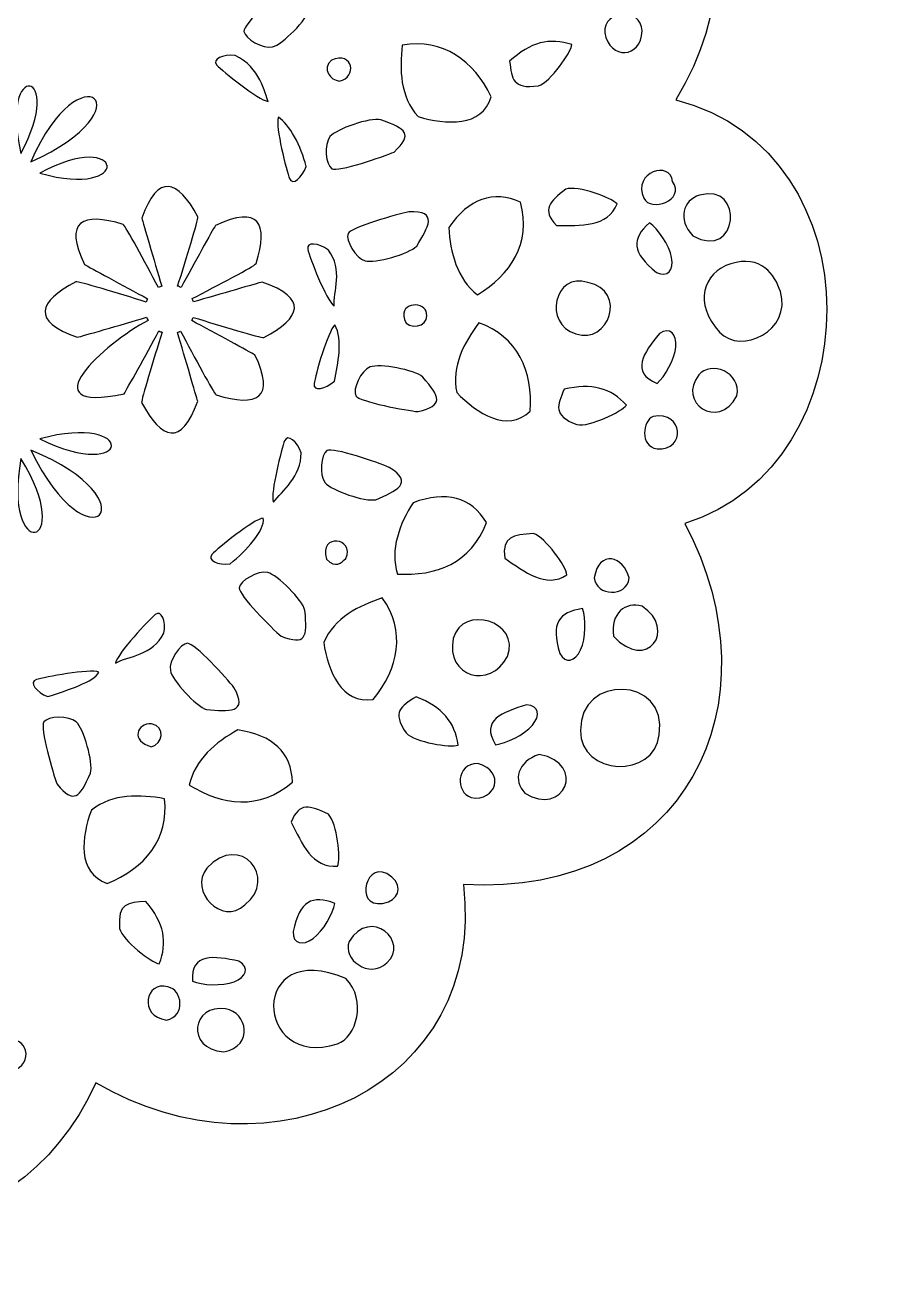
# Model space of a CAD drawing. Header units: centimetres. Extents: x -13.6 to 11.3, y -4.2 to 7.4.
# Drawn here: x 6.27 to 11.33, y -4.18 to 3.27 of the extents above; entities that cross this region are included whole.
import ezdxf

# ---------------------------------------------------------------- set-up
doc = ezdxf.new("R2010")
doc.units = ezdxf.units.CM
doc.header["$MEASUREMENT"] = 0
doc.layers.add('Layer 1', color=7, linetype='Continuous')

msp = doc.modelspace()

# ---------------------------------------------------------------- linework, layer by layer
at = {"layer": 'Layer 1', "color": 215}
for points, knots in [([(10.12467, 2.82456), (10.76678, 3.87301), (10.04108, 4.96398), (8.85861, 4.95017), (8.85861, 4.95017), (9.02927, 6.20091), (7.54499, 6.804), (6.64874, 6.15804), (6.64874, 6.15804), (6.12828, 7.40379), (4.5768, 7.17598), (4.19761, 6.15651), (4.19761, 6.15651), (3.16809, 6.7681), (2.03377, 6.15378), (2.02247, 4.98469), (2.02247, 4.98469), (0.76204, 5.03975), (0.22255, 3.89006), (0.71055, 2.84716), (0.71055, 2.84716), (0.71055, 2.84716), (-0.0392, 2.58086), (-0.11814, 1.69856), (-0.11814, 1.69856), (-0.1506, 1.33745), (-0.03178, 0.61361), (0.74373, 0.31055), (0.74373, 0.31055), (0.11006, -0.72718), (0.88347, -1.79862), (2.03134, -1.78502), (2.03134, -1.78502), (2.00593, -3.04876), (3.20412, -3.49782), (4.24141, -2.9929), (4.24141, -2.9929), (4.86429, -4.18139), (6.21612, -4.04793), (6.69274, -2.99147), (6.69274, -2.99147), (7.73428, -3.60452), (9.011, -3.00556), (8.86778, -1.81934), (8.86778, -1.81934), (10.18162, -1.89242), (10.73872, -0.74821), (10.1795, 0.31788), (10.1795, 0.31788), (11.28899, 0.6625), (11.32693, 2.51673), (10.12467, 2.82456)], [0, 0, 0, 0, 0.0714286, 0.0714286, 0.0714286, 0.0714286, 0.1428571, 0.1428571, 0.1428571, 0.1428571, 0.2142857, 0.2142857, 0.2142857, 0.2142857, 0.2857143, 0.2857143, 0.2857143, 0.2857143, 0.3571429, 0.3571429, 0.3571429, 0.3571429, 0.4285714, 0.4285714, 0.4285714, 0.4285714, 0.5, 0.5, 0.5, 0.5, 0.5714286, 0.5714286, 0.5714286, 0.5714286, 0.6428571, 0.6428571, 0.6428571, 0.6428571, 0.7142857, 0.7142857, 0.7142857, 0.7142857, 0.7857143, 0.7857143, 0.7857143, 0.7857143, 0.8571429, 0.8571429, 0.8571429, 0.8571429, 1, 1, 1, 1]), ([(7.8171, 3.51459), (7.96933, 3.61208), (7.9624, 3.48966), (7.95881, 3.36276), (7.95881, 3.36276), (7.94448, 3.29911), (7.79556, 3.15145), (7.73837, 3.13729), (7.73837, 3.13729), (7.68096, 3.12324), (7.57348, 3.1874), (7.56925, 3.22864), (7.56925, 3.22864), (7.56554, 3.26968), (7.76733, 3.47233), (7.8171, 3.51459)], [0, 0, 0, 0, 0.2, 0.2, 0.2, 0.2, 0.4, 0.4, 0.4, 0.4, 0.6, 0.6, 0.6, 0.6, 1, 1, 1, 1]), ([(9.7043, 3.2206), (9.69414, 3.35871), (9.92225, 3.37247), (9.92542, 3.2318), (9.92542, 3.2318), (9.91944, 3.06812), (9.73475, 3.0587), (9.7043, 3.2206)], [0, 0, 0, 0, 0.3333333, 0.3333333, 0.3333333, 0.3333333, 1, 1, 1, 1]), ([(9.03288, 2.84228), (8.97848, 2.66065), (8.7644, 2.67726), (8.59972, 2.72466), (8.59972, 2.72466), (8.49161, 2.84473), (8.49023, 3.00455), (8.50635, 3.14697), (8.50635, 3.14697), (8.74525, 3.19089), (8.93086, 3.05448), (9.03288, 2.84228)], [0, 0, 0, 0, 0.25, 0.25, 0.25, 0.25, 0.5, 0.5, 0.5, 0.5, 1, 1, 1, 1]), ([(9.31165, 2.90745), (9.15802, 2.88603), (9.15628, 2.9483), (9.14171, 3.05226), (9.14171, 3.05226), (9.26416, 3.16676), (9.38001, 3.19366), (9.50983, 3.15114), (9.50983, 3.15114), (9.50591, 3.10522), (9.38513, 2.93138), (9.31165, 2.90745)], [0, 0, 0, 0, 0.25, 0.25, 0.25, 0.25, 0.5, 0.5, 0.5, 0.5, 1, 1, 1, 1]), ([(7.7124, 2.81529), (7.65283, 2.82171), (7.44166, 2.99595), (7.40889, 3.02996), (7.40889, 3.02996), (7.37612, 3.06418), (7.44434, 3.09564), (7.51679, 3.08617), (7.51679, 3.08617), (7.66439, 3.01984), (7.69439, 2.85834), (7.7124, 2.81529)], [0, 0, 0, 0, 0.25, 0.25, 0.25, 0.25, 0.5, 0.5, 0.5, 0.5, 1, 1, 1, 1]), ([(8.13267, 2.93556), (8.08291, 2.93922), (8.02657, 3.0044), (8.08639, 3.0597), (8.08639, 3.0597), (8.21598, 3.11497), (8.24227, 2.95574), (8.13267, 2.93556)], [0, 0, 0, 0, 0.3333333, 0.3333333, 0.3333333, 0.3333333, 1, 1, 1, 1]), ([(7.83864, 2.35835), (7.82174, 2.40245), (7.7531, 2.66549), (7.77258, 2.72119), (7.77258, 2.72119), (7.83672, 2.68074), (7.90968, 2.54907), (7.93644, 2.43025), (7.93644, 2.43025), (7.91408, 2.36172), (7.85637, 2.31457), (7.83864, 2.35835)], [0, 0, 0, 0, 0.25, 0.25, 0.25, 0.25, 0.5, 0.5, 0.5, 0.5, 1, 1, 1, 1]), ([(8.4572, 2.51549), (8.39722, 2.4886), (8.12504, 2.39512), (8.08907, 2.4165), (8.08907, 2.4165), (8.05342, 2.43768), (8.04095, 2.56121), (8.07825, 2.60632), (8.07825, 2.60632), (8.11566, 2.65164), (8.31436, 2.72119), (8.37897, 2.70673), (8.37897, 2.70673), (8.53077, 2.65055), (8.5711, 2.62317), (8.4572, 2.51549)], [0, 0, 0, 0, 0.2, 0.2, 0.2, 0.2, 0.4, 0.4, 0.4, 0.4, 0.6, 0.6, 0.6, 0.6, 1, 1, 1, 1]), ([(9.93546, 2.24196), (9.86738, 2.39952), (10.09515, 2.46533), (10.10583, 2.34194), (10.10583, 2.34194), (10.18392, 2.22693), (9.97564, 2.15885), (9.93546, 2.24196)], [0, 0, 0, 0, 0.3333333, 0.3333333, 0.3333333, 0.3333333, 1, 1, 1, 1]), ([(7.29501, 1.04081), (7.19884, 0.77308), (7.082, 0.8113), (6.96348, 1.03307), (6.96348, 1.03307), (6.96049, 1.05181), (7.03417, 1.28908), (7.08508, 1.44896), (7.08508, 1.44896), (7.07828, 1.4511), (7.0722, 1.45334), (7.06592, 1.4565), (7.06592, 1.4565), (6.98945, 1.31688), (6.87753, 1.11382), (6.85918, 1.08388), (6.85918, 1.08388), (6.2854, 0.96689), (6.74467, 1.38546), (7.0013, 1.51882), (7.0013, 1.51882), (6.99852, 1.52483), (6.99542, 1.53115), (6.99305, 1.53766), (6.99305, 1.53766), (6.8395, 1.49255), (6.61566, 1.42748), (6.58165, 1.41902), (6.58165, 1.41902), (6.31102, 1.51458), (6.34942, 1.62955), (6.57381, 1.74683), (6.57381, 1.74683), (6.59237, 1.74989), (6.8294, 1.67799), (6.99089, 1.62789), (6.99089, 1.62789), (6.99305, 1.63451), (6.99594, 1.64123), (6.99852, 1.64754), (6.99852, 1.64754), (6.85764, 1.72311), (6.65533, 1.83207), (6.62514, 1.84979), (6.62514, 1.84979), (6.50213, 2.1064), (6.61101, 2.16118), (6.85393, 2.08727), (6.85393, 2.08727), (6.86938, 2.07627), (6.98481, 1.8617), (7.06303, 1.71333), (7.06303, 1.71333), (7.06942, 1.71669), (7.07591, 1.71954), (7.08271, 1.72188), (7.08271, 1.72188), (7.03727, 1.87392), (6.97265, 2.09073), (6.9644, 2.12403), (6.9644, 2.12403), (7.06068, 2.39184), (7.17719, 2.35356), (7.29615, 2.13197), (7.29615, 2.13197), (7.29893, 2.11344), (7.2271, 1.88207), (7.1766, 1.7226), (7.1766, 1.7226), (7.1834, 1.72025), (7.19051, 1.7174), (7.19649, 1.71435), (7.19649, 1.71435), (7.27275, 1.85366), (7.3821, 2.05163), (7.40003, 2.08106), (7.40003, 2.08106), (7.65977, 2.20226), (7.7154, 2.09511), (7.64036, 1.85498), (7.64036, 1.85498), (7.62954, 1.83981), (7.41209, 1.72575), (7.26234, 1.64846), (7.26234, 1.64846), (7.26533, 1.64215), (7.26781, 1.63532), (7.26997, 1.6285), (7.26997, 1.6285), (7.42394, 1.67351), (7.64397, 1.73757), (7.67777, 1.74612), (7.67777, 1.74612), (7.94808, 1.65056), (7.91041, 1.53558), (7.68581, 1.41831), (7.68581, 1.41831), (7.66685, 1.41495), (7.43002, 1.48715), (7.26812, 1.53726), (7.26812, 1.53726), (7.26574, 1.53053), (7.26265, 1.52432), (7.25966, 1.51831), (7.25966, 1.51831), (7.40054, 1.44255), (7.60408, 1.33287), (7.63407, 1.31515), (7.63407, 1.31515), (7.75755, 1.05851), (7.64814, 1.00386), (7.40529, 1.07777), (7.40529, 1.07777), (7.38983, 1.08887), (7.27265, 1.30731), (7.19412, 1.45569), (7.19412, 1.45569), (7.18783, 1.45273), (7.18186, 1.45049), (7.17495, 1.44835), (7.17495, 1.44835), (7.22071, 1.29621), (7.28646, 1.07462), (7.29501, 1.04081)], [0, 0, 0, 0, 0.03125, 0.03125, 0.03125, 0.03125, 0.0625, 0.0625, 0.0625, 0.0625, 0.09375, 0.09375, 0.09375, 0.09375, 0.125, 0.125, 0.125, 0.125, 0.15625, 0.15625, 0.15625, 0.15625, 0.1875, 0.1875, 0.1875, 0.1875, 0.21875, 0.21875, 0.21875, 0.21875, 0.25, 0.25, 0.25, 0.25, 0.28125, 0.28125, 0.28125, 0.28125, 0.3125, 0.3125, 0.3125, 0.3125, 0.34375, 0.34375, 0.34375, 0.34375, 0.375, 0.375, 0.375, 0.375, 0.40625, 0.40625, 0.40625, 0.40625, 0.4375, 0.4375, 0.4375, 0.4375, 0.46875, 0.46875, 0.46875, 0.46875, 0.5, 0.5, 0.5, 0.5, 0.53125, 0.53125, 0.53125, 0.53125, 0.5625, 0.5625, 0.5625, 0.5625, 0.59375, 0.59375, 0.59375, 0.59375, 0.625, 0.625, 0.625, 0.625, 0.65625, 0.65625, 0.65625, 0.65625, 0.6875, 0.6875, 0.6875, 0.6875, 0.71875, 0.71875, 0.71875, 0.71875, 0.75, 0.75, 0.75, 0.75, 0.78125, 0.78125, 0.78125, 0.78125, 0.8125, 0.8125, 0.8125, 0.8125, 0.84375, 0.84375, 0.84375, 0.84375, 0.875, 0.875, 0.875, 0.875, 0.90625, 0.90625, 0.90625, 0.90625, 0.9375, 0.9375, 0.9375, 0.9375, 1, 1, 1, 1]), ([(9.41811, 2.08126), (9.33003, 2.17613), (9.37819, 2.22166), (9.47365, 2.29634), (9.47365, 2.29634), (9.54734, 2.31813), (9.74717, 2.2443), (9.77716, 2.20855), (9.77716, 2.20855), (9.72244, 2.06987), (9.56146, 2.08065), (9.41811, 2.08126)], [0, 0, 0, 0, 0.25, 0.25, 0.25, 0.25, 0.5, 0.5, 0.5, 0.5, 1, 1, 1, 1]), ([(10.26576, 2.26029), (10.5336, 2.3384), (10.49861, 1.86501), (10.22587, 2.02026), (10.22587, 2.02026), (10.13426, 2.11965), (10.16713, 2.22984), (10.26576, 2.26029)], [0, 0, 0, 0, 0.3333333, 0.3333333, 0.3333333, 0.3333333, 1, 1, 1, 1]), ([(9.20591, 2.21874), (9.27265, 1.97226), (9.14518, 1.78892), (8.95084, 1.67076), (8.95084, 1.67076), (8.83033, 1.76446), (8.78869, 1.92274), (8.78234, 2.06975), (8.78234, 2.06975), (8.89886, 2.23798), (9.0459, 2.29299), (9.20591, 2.21874)], [0, 0, 0, 0, 0.25, 0.25, 0.25, 0.25, 0.5, 0.5, 0.5, 0.5, 1, 1, 1, 1]), ([(8.59148, 1.95926), (8.54675, 1.91109), (8.34352, 1.85549), (8.28653, 1.87148), (8.28653, 1.87148), (8.22975, 1.88716), (8.16894, 1.99541), (8.18554, 2.0333), (8.18554, 2.0333), (8.20244, 2.07077), (8.47966, 2.14857), (8.54438, 2.1609), (8.54438, 2.1609), (8.72536, 2.17073), (8.65804, 2.06796), (8.59148, 1.95926)], [0, 0, 0, 0, 0.2, 0.2, 0.2, 0.2, 0.4, 0.4, 0.4, 0.4, 0.6, 0.6, 0.6, 0.6, 1, 1, 1, 1]), ([(10.0111, 1.80335), (9.86344, 1.91977), (9.8631, 2.00111), (9.96936, 2.09725), (9.96936, 2.09725), (10.0179, 2.06262), (10.08809, 1.96415), (10.10056, 1.89083), (10.10056, 1.89083), (10.11354, 1.8171), (10.07809, 1.76964), (10.0111, 1.80335)], [0, 0, 0, 0, 0.25, 0.25, 0.25, 0.25, 0.5, 0.5, 0.5, 0.5, 1, 1, 1, 1]), ([(7.94675, 1.9391), (7.93531, 1.98482), (8.01013, 1.97892), (8.06877, 1.93533), (8.06877, 1.93533), (8.15892, 1.81964), (8.09729, 1.68445), (8.10278, 1.60416), (8.10278, 1.60416), (8.05445, 1.63879), (7.95798, 1.89337), (7.94675, 1.9391)], [0, 0, 0, 0, 0.25, 0.25, 0.25, 0.25, 0.5, 0.5, 0.5, 0.5, 1, 1, 1, 1]), ([(10.38407, 1.44978), (10.22969, 1.6174), (10.28441, 1.80294), (10.45033, 1.85417), (10.45033, 1.85417), (10.62749, 1.90885), (10.71365, 1.79174), (10.74405, 1.6895), (10.74405, 1.6895), (10.81444, 1.45599), (10.50949, 1.31312), (10.38407, 1.44978)], [0, 0, 0, 0, 0.25, 0.25, 0.25, 0.25, 0.5, 0.5, 0.5, 0.5, 1, 1, 1, 1]), ([(9.53337, 1.4389), (9.33753, 1.49729), (9.40651, 1.80808), (9.60497, 1.74374), (9.60497, 1.74374), (9.8423, 1.69384), (9.72777, 1.37362), (9.53337, 1.4389)], [0, 0, 0, 0, 0.3333333, 0.3333333, 0.3333333, 0.3333333, 1, 1, 1, 1]), ([(8.52841, 1.50304), (8.47043, 1.62922), (8.62685, 1.63273), (8.64703, 1.5731), (8.64703, 1.5731), (8.67513, 1.49759), (8.57859, 1.45997), (8.52841, 1.50304)], [0, 0, 0, 0, 0.3333333, 0.3333333, 0.3333333, 0.3333333, 1, 1, 1, 1]), ([(8.10773, 1.49316), (8.15435, 1.403), (8.12642, 1.26486), (8.10474, 1.15995), (8.10474, 1.15995), (8.05105, 1.11118), (7.97695, 1.09855), (7.98416, 1.14509), (7.98416, 1.14509), (7.99117, 1.19183), (8.06331, 1.45395), (8.10773, 1.49316)], [0, 0, 0, 0, 0.25, 0.25, 0.25, 0.25, 0.5, 0.5, 0.5, 0.5, 1, 1, 1, 1]), ([(8.95898, 1.50426), (9.18863, 1.42576), (9.28147, 1.21637), (9.26393, 0.98215), (9.26393, 0.98215), (9.12588, 0.85026), (8.94784, 0.96989), (8.82841, 1.09162), (8.82841, 1.09162), (8.79463, 1.24891), (8.8736, 1.38844), (8.95898, 1.50426)], [0, 0, 0, 0, 0.25, 0.25, 0.25, 0.25, 0.5, 0.5, 0.5, 0.5, 1, 1, 1, 1]), ([(10.12519, 1.36373), (10.11931, 1.28959), (10.05892, 1.18501), (10.01409, 1.1458), (10.01409, 1.1458), (9.8548, 1.21159), (9.93424, 1.32765), (10.02841, 1.44234), (10.02841, 1.44234), (10.0918, 1.48237), (10.13147, 1.43786), (10.12519, 1.36373)], [0, 0, 0, 0, 0.25, 0.25, 0.25, 0.25, 0.5, 0.5, 0.5, 0.5, 1, 1, 1, 1]), ([(10.48712, 1.07238), (10.3756, 0.86266), (10.13044, 1.03738), (10.26153, 1.19611), (10.26153, 1.19611), (10.32893, 1.28307), (10.51608, 1.21403), (10.48712, 1.07238)], [0, 0, 0, 0, 0.3333333, 0.3333333, 0.3333333, 0.3333333, 1, 1, 1, 1]), ([(8.23078, 1.07329), (8.21027, 1.10944), (8.26118, 1.22289), (8.31652, 1.24377), (8.31652, 1.24377), (8.37104, 1.26464), (8.5786, 1.22808), (8.62786, 1.18409), (8.62786, 1.18409), (8.73194, 1.0611), (8.75242, 1.01769), (8.59993, 0.9792), (8.59993, 0.9792), (8.53408, 0.98571), (8.25108, 1.03735), (8.23078, 1.07329)], [0, 0, 0, 0, 0.2, 0.2, 0.2, 0.2, 0.4, 0.4, 0.4, 0.4, 0.6, 0.6, 0.6, 0.6, 1, 1, 1, 1]), ([(9.5391, 0.90241), (9.39489, 0.9588), (9.42456, 1.01394), (9.46366, 1.11148), (9.46366, 1.11148), (9.62732, 1.15117), (9.74148, 1.11779), (9.83322, 1.01759), (9.83322, 1.01759), (9.80684, 0.9792), (9.61495, 0.88714), (9.5391, 0.90241)], [0, 0, 0, 0, 0.25, 0.25, 0.25, 0.25, 0.5, 0.5, 0.5, 0.5, 1, 1, 1, 1]), ([(10.01423, 0.75923), (9.90973, 0.77369), (9.9295, 0.92785), (9.99121, 0.95078), (9.99121, 0.95078), (10.17235, 0.98482), (10.18635, 0.74805), (10.01423, 0.75923)], [0, 0, 0, 0, 0.3333333, 0.3333333, 0.3333333, 0.3333333, 1, 1, 1, 1]), ([(7.74321, 0.44375), (7.72404, 0.49965), (7.79268, 0.76269), (7.80979, 0.80648), (7.80979, 0.80648), (7.8271, 0.85068), (7.88502, 0.80312), (7.90759, 0.73469), (7.90759, 0.73469), (7.90958, 0.5984), (7.79476, 0.50776), (7.74321, 0.44375)], [0, 0, 0, 0, 0.25, 0.25, 0.25, 0.25, 0.5, 0.5, 0.5, 0.5, 1, 1, 1, 1]), ([(8.0496, 0.55872), (8.01199, 0.60383), (8.02446, 0.72715), (8.06042, 0.74864), (8.06042, 0.74864), (8.09608, 0.76993), (8.36774, 0.67644), (8.42813, 0.64956), (8.42813, 0.64956), (8.58261, 0.55579), (8.46706, 0.50936), (8.34981, 0.45821), (8.34981, 0.45821), (8.2855, 0.44395), (8.08639, 0.5132), (8.0496, 0.55872)], [0, 0, 0, 0, 0.2, 0.2, 0.2, 0.2, 0.4, 0.4, 0.4, 0.4, 0.6, 0.6, 0.6, 0.6, 1, 1, 1, 1]), ([(8.57046, 0.44049), (8.76359, 0.51218), (8.91598, 0.47434), (9.00402, 0.32266), (9.00402, 0.32266), (8.9159, 0.08281), (8.70489, 0.00492), (8.47719, 0.01807), (8.47719, 0.01807), (8.43265, 0.16316), (8.49056, 0.31634), (8.57046, 0.44049)], [0, 0, 0, 0, 0.25, 0.25, 0.25, 0.25, 0.5, 0.5, 0.5, 0.5, 1, 1, 1, 1]), ([(7.37993, 0.13508), (7.41312, 0.1692), (7.62387, 0.34313), (7.68364, 0.34975), (7.68364, 0.34975), (7.69448, 0.27528), (7.58302, 0.1575), (7.48763, 0.07877), (7.48763, 0.07877), (7.41569, 0.0692), (7.34706, 0.10107), (7.37993, 0.13508)], [0, 0, 0, 0, 0.25, 0.25, 0.25, 0.25, 0.5, 0.5, 0.5, 0.5, 1, 1, 1, 1]), ([(8.17152, 0.11064), (8.14411, 0.08457), (8.11133, 0.05015), (8.05764, 0.10545), (8.05764, 0.10545), (8.01262, 0.26649), (8.22808, 0.23099), (8.17152, 0.11064)], [0, 0, 0, 0, 0.3333333, 0.3333333, 0.3333333, 0.3333333, 1, 1, 1, 1]), ([(9.2832, 0.25759), (9.35627, 0.23376), (9.47706, 0.06013), (9.48066, 0.01369), (9.48066, 0.01369), (9.35578, -0.06897), (9.22987, 0.031), (9.11275, 0.11248), (9.11275, 0.11248), (9.09572, 0.24023), (9.16142, 0.25048), (9.2832, 0.25759)], [0, 0, 0, 0, 0.25, 0.25, 0.25, 0.25, 0.5, 0.5, 0.5, 0.5, 1, 1, 1, 1]), ([(9.84868, -0.00433), (9.83535, -0.12452), (9.65267, -0.11248), (9.64236, -0.00331), (9.64236, -0.00331), (9.67083, 0.1655), (9.81753, 0.12358), (9.84868, -0.00433)], [0, 0, 0, 0, 0.3333333, 0.3333333, 0.3333333, 0.3333333, 1, 1, 1, 1]), ([(7.70961, 0.02765), (7.76702, 0.01369), (7.91594, -0.13407), (7.93026, -0.19761), (7.93026, -0.19761), (7.94399, -0.35744), (7.93596, -0.40503), (7.78856, -0.34965), (7.78856, -0.34965), (7.73847, -0.30729), (7.53637, -0.10464), (7.5406, -0.06339), (7.5406, -0.06339), (7.54472, -0.02246), (7.65201, 0.0417), (7.70961, 0.02765)], [0, 0, 0, 0, 0.2, 0.2, 0.2, 0.2, 0.4, 0.4, 0.4, 0.4, 0.6, 0.6, 0.6, 0.6, 1, 1, 1, 1]), ([(8.33435, -0.72349), (8.14473, -0.75333), (8.06814, -0.55485), (8.04084, -0.38733), (8.04084, -0.38733), (8.10427, -0.23911), (8.25008, -0.16957), (8.38732, -0.12297), (8.38732, -0.12297), (8.5295, -0.31748), (8.48464, -0.54153), (8.33435, -0.72349)], [0, 0, 0, 0, 0.25, 0.25, 0.25, 0.25, 0.5, 0.5, 0.5, 0.5, 1, 1, 1, 1]), ([(9.75603, -0.34843), (9.73707, -0.21493), (9.82632, -0.14222), (9.92536, -0.17185), (9.92536, -0.17185), (10.13667, -0.30811), (9.95327, -0.56683), (9.75603, -0.34843)], [0, 0, 0, 0, 0.3333333, 0.3333333, 0.3333333, 0.3333333, 1, 1, 1, 1]), ([(6.8094, -0.50821), (6.8193, -0.45006), (7.00748, -0.25179), (7.04386, -0.22175), (7.04386, -0.22175), (7.08034, -0.1911), (7.10848, -0.26045), (7.09477, -0.33112), (7.09477, -0.33112), (7.03115, -0.46285), (6.88122, -0.46652), (6.8094, -0.50821)], [0, 0, 0, 0, 0.25, 0.25, 0.25, 0.25, 0.5, 0.5, 0.5, 0.5, 1, 1, 1, 1]), ([(8.808, -0.36361), (8.85999, -0.1579), (9.20977, -0.26043), (9.12878, -0.46992), (9.12878, -0.46992), (9.02599, -0.66829), (8.76143, -0.58797), (8.808, -0.36361)], [0, 0, 0, 0, 0.3333333, 0.3333333, 0.3333333, 0.3333333, 1, 1, 1, 1]), ([(9.43779, -0.45108), (9.38409, -0.27227), (9.43097, -0.20525), (9.57352, -0.18641), (9.57352, -0.18641), (9.59361, -0.24252), (9.59361, -0.36279), (9.56167, -0.4301), (9.56167, -0.4301), (9.52941, -0.49752), (9.47283, -0.51687), (9.43779, -0.45108)], [0, 0, 0, 0, 0.25, 0.25, 0.25, 0.25, 0.5, 0.5, 0.5, 0.5, 1, 1, 1, 1]), ([(7.13332, -0.55271), (7.12249, -0.49528), (7.1933, -0.39314), (7.23514, -0.39161), (7.23514, -0.39161), (7.27698, -0.38978), (7.47001, -0.60088), (7.50968, -0.65292), (7.50968, -0.65292), (7.59939, -0.80852), (7.47586, -0.79449), (7.34809, -0.78347), (7.34809, -0.78347), (7.28471, -0.76535), (7.14403, -0.61015), (7.13332, -0.55271)], [0, 0, 0, 0, 0.2, 0.2, 0.2, 0.2, 0.4, 0.4, 0.4, 0.4, 0.6, 0.6, 0.6, 0.6, 1, 1, 1, 1]), ([(6.34029, -0.60618), (6.38573, -0.59202), (6.65554, -0.53948), (6.71088, -0.56198), (6.71088, -0.56198), (6.68287, -0.61945), (6.52606, -0.66795), (6.40758, -0.70679), (6.40758, -0.70679), (6.33946, -0.68082), (6.29473, -0.62054), (6.34029, -0.60618)], [0, 0, 0, 0, 0.25, 0.25, 0.25, 0.25, 0.5, 0.5, 0.5, 0.5, 1, 1, 1, 1]), ([(10.0271, -0.93311), (9.99925, -1.19607), (9.5566, -1.17552), (9.56167, -0.90761), (9.56167, -0.90761), (9.55329, -0.57363), (10.07934, -0.58314), (10.0271, -0.93311)], [0, 0, 0, 0, 0.3333333, 0.3333333, 0.3333333, 0.3333333, 1, 1, 1, 1]), ([(8.83604, -0.99407), (8.79213, -1.01036), (8.58117, -0.97716), (8.52831, -0.92207), (8.52831, -0.92207), (8.44268, -0.7939), (8.49864, -0.76578), (8.58767, -0.70801), (8.58767, -0.70801), (8.74475, -0.7681), (8.8188, -0.86009), (8.83604, -0.99407)], [0, 0, 0, 0, 0.25, 0.25, 0.25, 0.25, 0.5, 0.5, 0.5, 0.5, 1, 1, 1, 1]), ([(6.46241, -1.22534), (6.43902, -1.16424), (6.36059, -0.8906), (6.38409, -0.85679), (6.38409, -0.85679), (6.408, -0.82258), (6.53342, -0.81738), (6.5767, -0.857), (6.5767, -0.857), (6.62019, -0.89661), (6.67893, -1.09652), (6.66059, -1.15935), (6.66059, -1.15935), (6.5951, -1.30605), (6.56483, -1.34347), (6.46241, -1.22534)], [0, 0, 0, 0, 0.2, 0.2, 0.2, 0.2, 0.4, 0.4, 0.4, 0.4, 0.6, 0.6, 0.6, 0.6, 1, 1, 1, 1]), ([(9.24239, -0.75638), (9.31732, -0.75964), (9.32432, -0.8184), (9.2762, -0.87594), (9.2762, -0.87594), (9.22869, -0.93337), (9.11821, -0.9849), (9.05885, -0.99132), (9.05885, -0.99132), (8.96609, -0.84758), (9.09883, -0.79712), (9.24239, -0.75638)], [0, 0, 0, 0, 0.25, 0.25, 0.25, 0.25, 0.5, 0.5, 0.5, 0.5, 1, 1, 1, 1]), ([(7.02263, -1.00364), (6.89474, -0.97016), (6.93683, -0.86328), (7.02109, -0.86739), (7.02109, -0.86739), (7.11146, -0.88602), (7.08311, -0.98714), (7.02263, -1.00364)], [0, 0, 0, 0, 0.3333333, 0.3333333, 0.3333333, 0.3333333, 1, 1, 1, 1]), ([(7.85554, -1.21332), (7.66152, -1.38147), (7.43848, -1.34982), (7.24544, -1.22992), (7.24544, -1.22992), (7.27727, -1.08156), (7.40224, -0.97467), (7.53308, -0.90415), (7.53308, -0.90415), (7.73722, -0.93287), (7.8521, -1.03876), (7.85554, -1.21332)], [0, 0, 0, 0, 0.25, 0.25, 0.25, 0.25, 0.5, 0.5, 0.5, 0.5, 1, 1, 1, 1]), ([(8.91339, -1.30412), (8.82066, -1.27118), (8.82194, -1.10615), (8.9529, -1.10191), (8.9529, -1.10191), (9.12207, -1.15031), (9.0603, -1.33123), (8.91339, -1.30412)], [0, 0, 0, 0, 0.3333333, 0.3333333, 0.3333333, 0.3333333, 1, 1, 1, 1]), ([(9.23157, -1.27768), (9.16015, -1.20344), (9.18664, -1.09173), (9.31629, -1.04916), (9.31629, -1.04916), (9.60449, -1.10303), (9.46097, -1.42312), (9.23157, -1.27768)], [0, 0, 0, 0, 0.3333333, 0.3333333, 0.3333333, 0.3333333, 1, 1, 1, 1]), ([(6.66574, -1.37809), (6.7934, -1.27838), (6.95502, -1.2866), (7.09797, -1.31078), (7.09797, -1.31078), (7.12869, -1.54905), (6.97995, -1.72423), (6.75942, -1.81232), (6.75942, -1.81232), (6.57867, -1.74822), (6.60803, -1.53786), (6.66574, -1.37809)], [0, 0, 0, 0, 0.25, 0.25, 0.25, 0.25, 0.5, 0.5, 0.5, 0.5, 1, 1, 1, 1]), ([(7.84864, -1.44907), (7.89593, -1.32901), (7.95842, -1.3512), (8.06867, -1.40273), (8.06867, -1.40273), (8.12102, -1.45854), (8.14256, -1.66812), (8.12319, -1.71048), (8.12319, -1.71048), (7.9736, -1.72337), (7.91166, -1.57613), (7.84864, -1.44907)], [0, 0, 0, 0, 0.25, 0.25, 0.25, 0.25, 0.5, 0.5, 0.5, 0.5, 1, 1, 1, 1]), ([(7.57383, -1.93882), (7.43915, -2.06619), (7.23966, -1.85623), (7.34984, -1.72178), (7.34984, -1.72178), (7.54614, -1.50562), (7.77675, -1.78027), (7.57383, -1.93882)], [0, 0, 0, 0, 0.3333333, 0.3333333, 0.3333333, 0.3333333, 1, 1, 1, 1]), ([(8.41556, -1.75386), (8.50516, -1.80498), (8.49755, -1.89287), (8.42397, -1.92098), (8.42397, -1.92098), (8.22157, -1.99372), (8.27101, -1.686), (8.41556, -1.75386)], [0, 0, 0, 0, 0.3333333, 0.3333333, 0.3333333, 0.3333333, 1, 1, 1, 1]), ([(6.83259, -2.07841), (6.8204, -1.92535), (6.88288, -1.92731), (6.98914, -1.91914), (6.98914, -1.91914), (7.09749, -2.04671), (7.11785, -2.16235), (7.06756, -2.28819), (7.06756, -2.28819), (7.02098, -2.28157), (6.85238, -2.15204), (6.83259, -2.07841)], [0, 0, 0, 0, 0.25, 0.25, 0.25, 0.25, 0.5, 0.5, 0.5, 0.5, 1, 1, 1, 1]), ([(8.10752, -1.93024), (8.09721, -1.98849), (8.0393, -2.0942), (7.97829, -2.13829), (7.97829, -2.13829), (7.91748, -2.18208), (7.85853, -2.1721), (7.85956, -2.09756), (7.85956, -2.09756), (7.89912, -1.91486), (7.97325, -1.87898), (8.10752, -1.93024)], [0, 0, 0, 0, 0.25, 0.25, 0.25, 0.25, 0.5, 0.5, 0.5, 0.5, 1, 1, 1, 1]), ([(8.41556, -2.28249), (8.30869, -2.38097), (8.15111, -2.25887), (8.1911, -2.15642), (8.1911, -2.15642), (8.31964, -1.94757), (8.55038, -2.15741), (8.41556, -2.28249)], [0, 0, 0, 0, 0.3333333, 0.3333333, 0.3333333, 0.3333333, 1, 1, 1, 1]), ([(8.12246, -2.76224), (7.62517, -2.91753), (7.5951, -2.12942), (8.17206, -2.375), (8.17206, -2.375), (8.30067, -2.50718), (8.23296, -2.72051), (8.12246, -2.76224)], [0, 0, 0, 0, 0.3333333, 0.3333333, 0.3333333, 0.3333333, 1, 1, 1, 1]), ([(7.51092, -2.3937), (7.44105, -2.42129), (7.31975, -2.41396), (7.2643, -2.39135), (7.2643, -2.39135), (7.25296, -2.22157), (7.3937, -2.2402), (7.53926, -2.27282), (7.53926, -2.27282), (7.60398, -2.31121), (7.58141, -2.36589), (7.51092, -2.3937)], [0, 0, 0, 0, 0.25, 0.25, 0.25, 0.25, 0.5, 0.5, 0.5, 0.5, 1, 1, 1, 1]), ([(7.11002, -2.62071), (6.94341, -2.59826), (6.98733, -2.38505), (7.11786, -2.42496), (7.11786, -2.42496), (7.20485, -2.43871), (7.22663, -2.59688), (7.11002, -2.62071)], [0, 0, 0, 0, 0.3333333, 0.3333333, 0.3333333, 0.3333333, 1, 1, 1, 1]), ([(7.44898, -2.80939), (7.21774, -2.78888), (7.26407, -2.52282), (7.46042, -2.5546), (7.46042, -2.5546), (7.58689, -2.57568), (7.63298, -2.77252), (7.44898, -2.80939)], [0, 0, 0, 0, 0.3333333, 0.3333333, 0.3333333, 0.3333333, 1, 1, 1, 1]), ([(6.21998, -2.91269), (6.09711, -2.96628), (6.02276, -2.80173), (6.11696, -2.74869), (6.11696, -2.74869), (6.27767, -2.68433), (6.33218, -2.85581), (6.21998, -2.91269)], [0, 0, 0, 0, 0.3333333, 0.3333333, 0.3333333, 0.3333333, 1, 1, 1, 1])]:
    msp.add_open_spline(points, degree=3, knots=knots, dxfattribs=at)
for points in [[(6.30803, 2.45805), (6.60205, 3.13622), (7.01449, 2.77385), (6.30803, 2.45805)], [(6.24887, 2.50703), (6.11549, 3.06912), (6.52048, 3.00763), (6.24887, 2.50703)], [(6.36018, 2.39084), (6.86723, 2.66513), (6.91669, 2.23093), (6.36018, 2.39084)], [(6.36018, 0.81779), (6.93982, 0.97806), (6.91231, 0.54965), (6.36018, 0.81779)], [(6.30803, 0.75058), (7.04482, 0.45187), (6.65339, 0.03355), (6.30803, 0.75058)], [(6.24887, 0.70149), (6.58591, 0.1585), (6.1337, 0.08137), (6.24887, 0.70149)]]:
    msp.add_open_spline(points, degree=3, dxfattribs=at)

doc.saveas('drawing.dxf')
